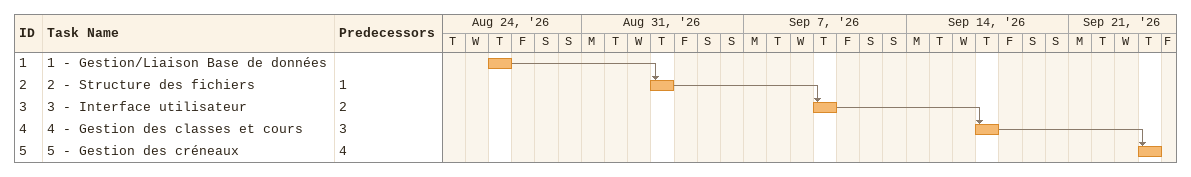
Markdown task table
| ID | Task | Start | Finish | Predecessors |
|---|---|---|---|---|
| 1 | 1 - Gestion/Liaison Base de données | 2026-08-27 | 2026-08-27 |  |
| 2 | 2 - Structure des fichiers | 2026-09-03 | 2026-09-03 | 1 |
| 3 | 3 - Interface utilisateur | 2026-09-10 | 2026-09-10 | 2 |
| 4 | 4 - Gestion des classes et cours | 2026-09-17 | 2026-09-17 | 3 |
| 5 | 5 - Gestion des créneaux | 2026-09-24 | 2026-09-24 | 4 |
